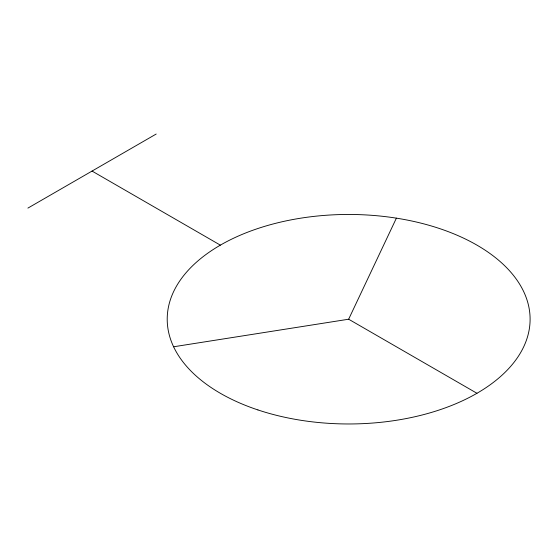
<?xml version="1.0" encoding="UTF-8"?>
<svg xmlns="http://www.w3.org/2000/svg" width="558" height="558" viewBox="0 0 558 558"><rect width="100%" height="100%" fill="white"/><g stroke="black" fill="none" stroke-linecap="round" stroke-linejoin="round"><path stroke-width="0.84" d="M173.601 346.776L348.652 319.218L396.396 218.15M27.9 208.106L156.198 134.032M92.049 171.069L220.354 245.143M348.652 319.218L476.957 393.285M257.929 409.935A181.448 104.758 0 0 0 530.1 319.218A181.448 104.758 0 0 0 257.929 228.494A181.448 104.758 0 0 0 257.929 409.935"/></g></svg>
